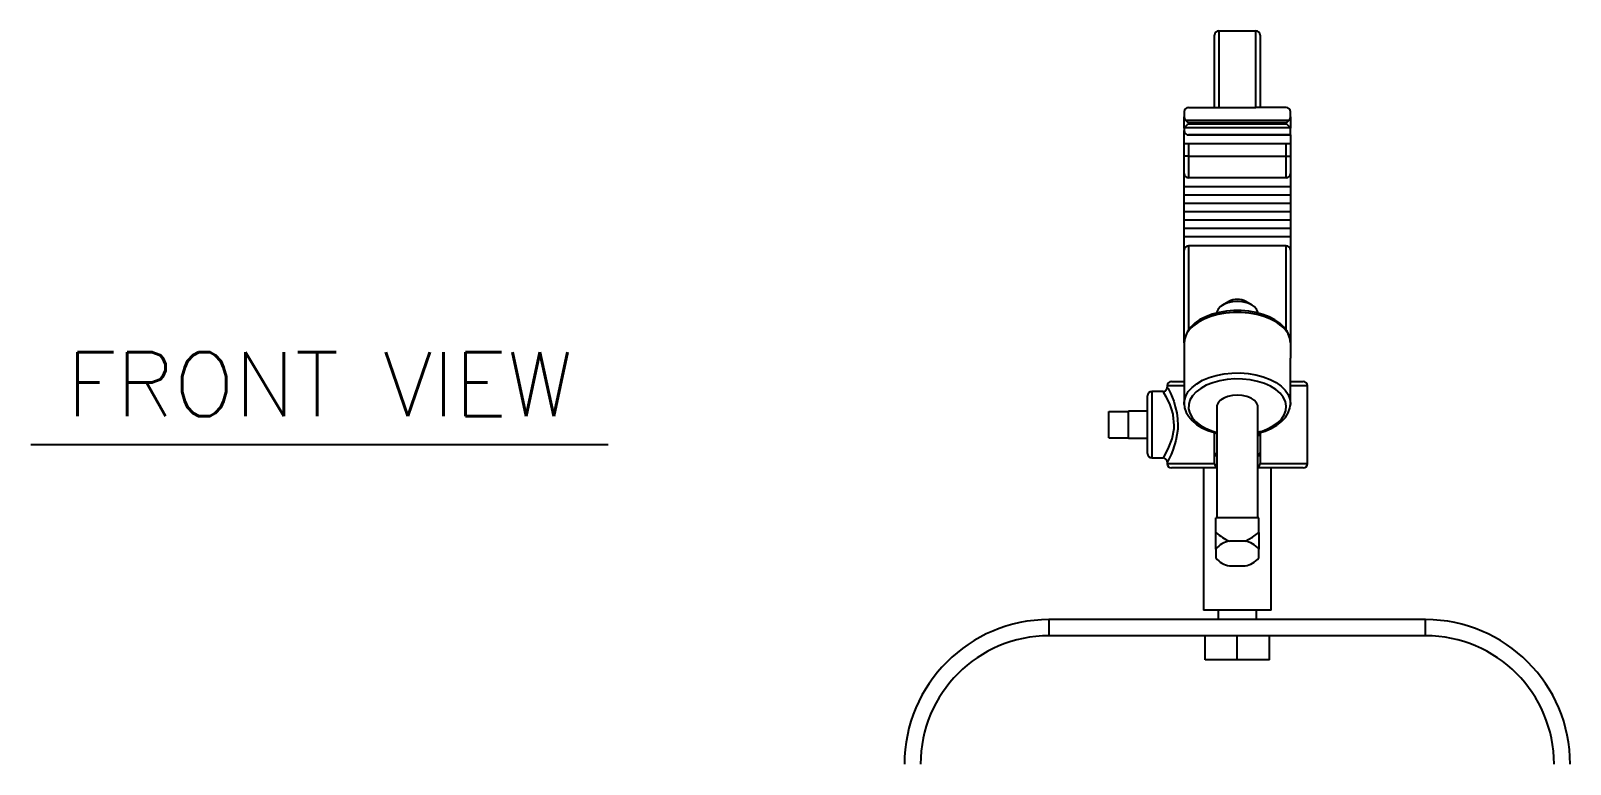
# Model space of a CAD drawing. Extents: x 6 to 134, y 1 to 99.
# Drawn here: x 43.1 to 61.08, y 53.51 to 62.07 of the extents above; entities that cross this region are included whole.
import ezdxf
from ezdxf.enums import TextEntityAlignment as Align

# ---------------------------------------------------------------- set-up
doc = ezdxf.new("R2010")
doc.units = 0
doc.header["$MEASUREMENT"] = 0
doc.layers.add('OBJECT', color=7, linetype='CONTINUOUS')
doc.styles.get("Standard").update_dxf_attribs({"font": 'SIMPLEX'})

msp = doc.modelspace()

# ---------------------------------------------------------------- linework, layer by layer
at = {"layer": 'OBJECT'}
for p, q in [((56.98, 62.075), (56.98, 61.178)), ((56.98, 62.075), (57.412, 62.075)), ((57.412, 61.178), (57.412, 62.075)), ((56.93, 61.178), (56.93, 62.025)), ((57.462, 62.025), (57.462, 61.178)), ((56.625, 61.178), (56.98, 61.178)), ((56.98, 61.178), (57.412, 61.178)), ((57.767, 61.178), (57.412, 61.178)), ((56.575, 61.128), (56.575, 61.072)), ((56.575, 60.938), (56.575, 61.072)), ((56.591, 61.033), (57.802, 61.033)), ((56.625, 60.999), (56.625, 60.99)), ((57.767, 60.999), (56.625, 60.999)), ((56.625, 60.99), (57.767, 60.99)), ((57.767, 60.99), (57.767, 60.999)), ((57.817, 61.072), (57.817, 61.128)), ((57.817, 61.072), (57.817, 60.938)), ((56.575, 60.938), (56.575, 60.909)), ((56.575, 60.753), (56.575, 60.909)), ((57.816, 60.942), (56.577, 60.942)), ((56.612, 60.861), (57.817, 60.861)), ((57.817, 60.859), (56.625, 60.859)), ((57.817, 60.861), (57.817, 60.938)), ((57.817, 60.861), (57.817, 60.859)), ((57.817, 60.859), (57.817, 60.753)), ((57.817, 60.753), (56.575, 60.753)), ((56.575, 60.609), (56.575, 60.753)), ((56.625, 60.609), (56.575, 60.609)), ((56.575, 60.409), (56.575, 60.609)), ((56.625, 60.753), (56.625, 60.609)), ((56.625, 60.609), (57.767, 60.609)), ((56.625, 60.609), (56.625, 60.359)), ((57.767, 60.609), (57.767, 60.753)), ((57.767, 60.609), (57.817, 60.609)), ((57.767, 60.359), (57.767, 60.609)), ((57.817, 60.753), (57.817, 60.609)), ((57.817, 60.609), (57.817, 60.409)), ((56.575, 60.253), (56.575, 60.409)), ((57.817, 60.253), (56.575, 60.253)), ((56.575, 60.155), (56.575, 60.253)), ((57.767, 60.359), (56.625, 60.359)), ((57.817, 60.409), (57.817, 60.253)), ((57.817, 60.253), (57.817, 60.155)), ((57.817, 60.155), (56.575, 60.155)), ((56.575, 60.058), (56.575, 60.155)), ((57.817, 60.058), (56.575, 60.058)), ((56.575, 59.96), (56.575, 60.058)), ((57.817, 60.155), (57.817, 60.058)), ((57.817, 60.058), (57.817, 59.96)), ((57.817, 59.96), (56.575, 59.96)), ((56.575, 59.863), (56.575, 59.96)), ((57.817, 59.96), (57.817, 59.863)), ((57.817, 59.863), (56.575, 59.863)), ((56.575, 59.765), (56.575, 59.863)), ((57.817, 59.765), (56.575, 59.765)), ((56.575, 59.668), (56.575, 59.765)), ((57.817, 59.863), (57.817, 59.765)), ((57.817, 59.765), (57.817, 59.668)), ((57.817, 59.668), (56.575, 59.668)), ((56.575, 59.512), (56.575, 59.668)), ((57.767, 59.562), (56.625, 59.562)), ((56.625, 59.562), (56.625, 58.579)), ((57.767, 58.579), (57.767, 59.562)), ((57.817, 59.668), (57.817, 59.512)), ((56.575, 58.431), (56.575, 59.512)), ((57.817, 59.512), (57.817, 58.431)), ((57.096, 58.914), (57.025, 58.872)), ((57.368, 58.872), (57.296, 58.914)), ((56.575, 58.431), (56.575, 58.251)), ((57.817, 58.431), (57.817, 58.251)), ((56.575, 58.251), (56.575, 57.723)), ((57.817, 57.723), (57.817, 58.251)), ((56.377, 57.93), (56.377, 57.911)), ((56.575, 57.93), (56.377, 57.93)), ((56.427, 57.98), (56.575, 57.98)), ((57.817, 57.98), (57.965, 57.98)), ((58.015, 57.93), (57.817, 57.93)), ((58.015, 57.02), (58.015, 57.93)), ((56.146, 57.475), (56.146, 57.812)), ((56.329, 57.862), (56.196, 57.862)), ((56.196, 57.862), (56.196, 57.475)), ((56.575, 57.723), (56.576, 57.735)), ((56.575, 57.711), (56.575, 57.723)), ((57.817, 57.723), (57.817, 57.711)), ((55.696, 57.321), (55.696, 57.629)), ((55.696, 57.629), (55.926, 57.629)), ((56.146, 57.631), (55.926, 57.631)), ((55.926, 57.629), (55.926, 57.631)), ((55.926, 57.5), (55.926, 57.629)), ((56.956, 57.682), (56.956, 56.389)), ((57.436, 56.389), (57.436, 57.682)), ((55.926, 57.45), (55.926, 57.5)), ((55.926, 57.321), (55.926, 57.45)), ((56.146, 57.137), (56.146, 57.475)), ((56.196, 57.475), (56.196, 57.087)), ((56.93, 57.147), (56.93, 57.381)), ((56.956, 57.375), (56.951, 57.376)), ((57.462, 57.384), (57.462, 57.147)), ((57.48, 57.386), (57.48, 57.387)), ((55.696, 57.321), (55.926, 57.321)), ((55.926, 57.319), (55.926, 57.321)), ((55.926, 57.319), (56.146, 57.319)), ((56.196, 57.087), (56.33, 57.087)), ((56.377, 57.044), (56.377, 57.02)), ((56.377, 57.02), (56.931, 57.02)), ((56.93, 57.025), (56.93, 57.147)), ((56.931, 57.02), (56.93, 57.025)), ((57.462, 57.147), (57.462, 57.025)), ((57.462, 57.025), (57.462, 57.02)), ((57.462, 57.02), (58.015, 57.02)), ((56.956, 56.97), (56.427, 56.97)), ((56.801, 56.97), (56.801, 55.31)), ((57.965, 56.97), (57.436, 56.97)), ((57.591, 55.31), (57.591, 56.97)), ((57.446, 56.389), (56.946, 56.389)), ((56.946, 56.217), (56.946, 56.389)), ((57.446, 56.217), (57.446, 56.389)), ((56.946, 56.023), (56.946, 56.217)), ((57.286, 56.114), (57.106, 56.114)), ((57.446, 56.217), (57.446, 56.023)), ((56.946, 56.023), (56.946, 55.919)), ((57.446, 55.919), (57.446, 56.023)), ((56.946, 55.915), (56.965, 55.896)), ((57.106, 55.828), (57.286, 55.828)), ((57.428, 55.896), (57.446, 55.915)), ((57.196, 55.31), (56.801, 55.31)), ((56.974, 55.31), (56.974, 55.198)), ((57.591, 55.31), (57.196, 55.31)), ((57.419, 55.198), (57.419, 55.31)), ((54.996, 55.198), (54.996, 55.01)), ((59.396, 55.198), (54.996, 55.198)), ((59.396, 55.01), (59.396, 55.198)), ((59.396, 55.01), (54.996, 55.01)), ((56.821, 54.73), (56.821, 55.01)), ((57.196, 54.73), (57.196, 55.01)), ((57.571, 54.73), (57.571, 55.01)), ((57.196, 54.73), (56.821, 54.73)), ((57.571, 54.73), (57.196, 54.73))]:
    msp.add_line(p, q, dxfattribs=at)
at = {"layer": 'OBJECT', "color": 1}
msp.add_line((43.104, 57.242), (49.849, 57.242), dxfattribs=at)
at = {"layer": 'OBJECT', "flags": 128}
for points in [[(56.577, 60.942), (56.58, 60.945), (56.585, 60.95), (56.592, 60.956), (56.599, 60.964), (56.607, 60.972), (56.616, 60.981), (56.625, 60.99)], [(56.591, 61.033), (56.599, 61.025), (56.607, 61.017), (56.616, 61.008), (56.625, 60.999)], [(57.767, 60.999), (57.777, 61.008), (57.786, 61.017), (57.794, 61.025), (57.802, 61.033)], [(57.767, 60.99), (57.777, 60.981), (57.786, 60.972), (57.794, 60.964), (57.801, 60.956), (57.807, 60.95), (57.812, 60.945), (57.816, 60.942)], [(57.817, 58.431), (57.815, 58.463), (57.802, 58.516), (57.777, 58.567), (57.741, 58.615), (57.693, 58.66), (57.635, 58.7), (57.568, 58.735), (57.494, 58.763), (57.414, 58.785), (57.329, 58.8), (57.243, 58.807), (57.155, 58.808), (57.068, 58.8), (56.983, 58.786), (56.903, 58.764), (56.828, 58.736), (56.76, 58.702), (56.701, 58.661), (56.652, 58.615), (56.614, 58.564), (56.589, 58.51), (56.577, 58.454), (56.575, 58.431)], [(57.436, 58.776), (57.435, 58.792), (57.421, 58.825), (57.394, 58.854), (57.356, 58.879), (57.308, 58.898), (57.254, 58.909), (57.196, 58.913), (57.139, 58.909), (57.085, 58.898), (57.037, 58.879), (56.999, 58.854), (56.972, 58.825), (56.958, 58.792), (56.956, 58.776)], [(57.817, 58.431), (57.81, 58.484), (57.79, 58.536), (57.756, 58.585), (57.709, 58.631), (57.652, 58.673), (57.584, 58.709), (57.507, 58.739), (57.423, 58.762), (57.335, 58.778), (57.243, 58.786), (57.15, 58.786), (57.058, 58.778), (56.969, 58.762), (56.886, 58.739), (56.809, 58.709), (56.741, 58.673), (56.683, 58.631), (56.637, 58.585), (56.603, 58.536), (56.582, 58.484), (56.575, 58.431)], [(56.576, 57.735), (56.578, 57.757), (56.594, 57.81), (56.624, 57.862), (56.668, 57.91), (56.724, 57.954), (56.791, 57.993), (56.867, 58.025), (56.951, 58.05), (57.041, 58.068), (57.134, 58.077), (57.229, 58.079), (57.323, 58.072), (57.414, 58.057), (57.5, 58.034), (57.579, 58.004), (57.649, 57.967), (57.709, 57.925), (57.756, 57.877), (57.79, 57.827), (57.811, 57.774), (57.817, 57.723)], [(56.378, 57.911), (56.377, 57.912), (56.388, 57.896), (56.415, 57.842), (56.453, 57.748), (56.472, 57.685), (56.489, 57.614), (56.498, 57.542), (56.501, 57.466), (56.5, 57.423), (56.478, 57.289), (56.443, 57.176), (56.424, 57.127), (56.405, 57.086), (56.39, 57.058), (56.381, 57.041), (56.38, 57.044)], [(57.465, 57.393), (57.542, 57.421), (57.609, 57.456), (57.666, 57.496), (57.712, 57.541), (57.744, 57.59), (57.763, 57.641), (57.767, 57.693), (57.757, 57.744), (57.733, 57.795), (57.695, 57.842), (57.645, 57.885), (57.583, 57.923), (57.512, 57.955), (57.432, 57.98), (57.347, 57.998), (57.258, 58.008), (57.167, 58.009), (57.077, 58.002), (56.99, 57.988), (56.909, 57.965), (56.834, 57.935), (56.769, 57.899), (56.714, 57.858), (56.672, 57.812), (56.643, 57.762), (56.628, 57.711), (56.627, 57.659), (56.64, 57.608), (56.668, 57.558), (56.709, 57.512), (56.762, 57.47), (56.826, 57.433), (56.899, 57.402), (56.956, 57.385)], [(56.33, 57.092), (56.331, 57.09), (56.341, 57.105), (56.357, 57.131), (56.398, 57.211), (56.435, 57.31), (56.457, 57.429), (56.459, 57.467), (56.447, 57.589), (56.445, 57.598), (56.428, 57.661), (56.407, 57.717), (56.367, 57.8), (56.339, 57.848), (56.328, 57.861)], [(56.577, 57.737), (56.575, 57.725), (56.581, 57.671), (56.599, 57.619), (56.628, 57.569), (56.669, 57.522), (56.72, 57.479), (56.782, 57.44), (56.852, 57.408), (56.928, 57.382), (56.951, 57.376)], [(57.436, 57.682), (57.435, 57.699), (57.421, 57.731), (57.394, 57.76), (57.356, 57.785), (57.308, 57.804), (57.254, 57.816), (57.196, 57.82), (57.139, 57.816), (57.085, 57.804), (57.037, 57.785), (56.999, 57.76), (56.972, 57.731), (56.958, 57.699), (56.956, 57.682)], [(57.817, 57.723), (57.817, 57.719), (57.817, 57.716)], [(56.575, 57.711), (56.576, 57.701), (56.578, 57.695)], [(57.48, 57.386), (57.521, 57.4), (57.593, 57.431), (57.657, 57.468), (57.713, 57.511), (57.758, 57.559), (57.791, 57.612), (57.811, 57.667), (57.817, 57.715)], [(57.814, 57.693), (57.816, 57.701), (57.817, 57.711)], [(57.461, 57.377), (57.461, 57.376), (57.464, 57.379), (57.472, 57.384), (57.48, 57.386)], [(57.286, 56.114), (57.374, 56.162), (57.446, 56.217)]]:
    msp.add_lwpolyline(points, dxfattribs=at)
at = {"layer": 'OBJECT'}
for centre, radius, start, end in [((56.98, 62.025), 0.05, 90, 180), ((57.412, 62.025), 0.05, 0, 90), ((56.625, 61.128), 0.05, 90, 180), ((57.767, 61.128), 0.05, 0, 90), ((56.625, 60.909), 0.05, 180, 254.528), ((56.625, 60.909), 0.05, 254.528, 270), ((56.625, 60.409), 0.05, 180, 270), ((57.767, 60.409), 0.05, 270, 0), ((56.625, 59.512), 0.05, 90, 180), ((57.767, 59.512), 0.05, 0, 90), ((57.196, 58.725), 0.213, 62.0672, 117.9328), ((56.33, 57.91), 0.0469, 267.97, 2.0712), ((56.427, 57.93), 0.05, 90, 180), ((57.965, 57.93), 0.05, 0, 90), ((56.196, 57.812), 0.05, 90, 180), ((57.496, 57.289), 0.109, 106.342, 123.1413), ((57.421, 57.386), 0.0411, 291.4319, 356.788), ((57.478, 57.401), 0.015, 212.3467, 277.533), ((56.196, 57.137), 0.05, 180, 270), ((56.329, 57.039), 0.0478, 4.7136, 89.7223), ((56.427, 57.02), 0.05, 180, 270), ((56.971, 57.149), 0.0411, 183.2189, 248.5615), ((56.982, 57.024), 0.0512, 185.0382, 240.4573), ((57.421, 57.149), 0.0411, 291.4387, 356.7812), ((57.414, 57.023), 0.0484, 297.7617, 356.7462), ((57.965, 57.02), 0.05, 270, 0), ((57.349, 56.668), 0.605, 228.2441, 246.3235), ((57.139, 55.871), 0.245, 97.7386, 141.9364), ((57.253, 55.871), 0.245, 38.0637, 82.2613), ((57.139, 56.07), 0.245, 218.064, 262.261), ((57.253, 56.07), 0.245, 277.7391, 321.9359), ((54.996, 53.51), 1.688, 90, 180), ((59.396, 53.51), 1.688, 0, 90), ((54.996, 53.51), 1.5, 90, 180), ((59.396, 53.51), 1.5, 0, 90)]:
    msp.add_arc(centre, radius, start, end, dxfattribs=at)
for centre, major_axis, ratio, start_param, end_param in [((56.625, 61.072), (0, 0.0533), 0.938361, 1.570796, 2.387984), ((57.767, 61.072), (0, 0.0533), 0.938361, 3.895202, 4.712389), ((56.625, 60.938), (0.05, 0), 0.276798, 2.871556, 3.141593), ((57.767, 60.938), (0.05, 0), 0.276798, 0, 0.270037)]:
    msp.add_ellipse(centre, major_axis=major_axis, ratio=ratio, start_param=start_param, end_param=end_param, dxfattribs=at)

# ---------------------------------------------------------------- texts
at = {"layer": 'OBJECT', "color": 1}
msp.add_text('FRONT VIEW', height=0.75, dxfattribs=at).set_placement((46.479, 57.573), align=Align.CENTER)

doc.saveas('drawing.dxf')
